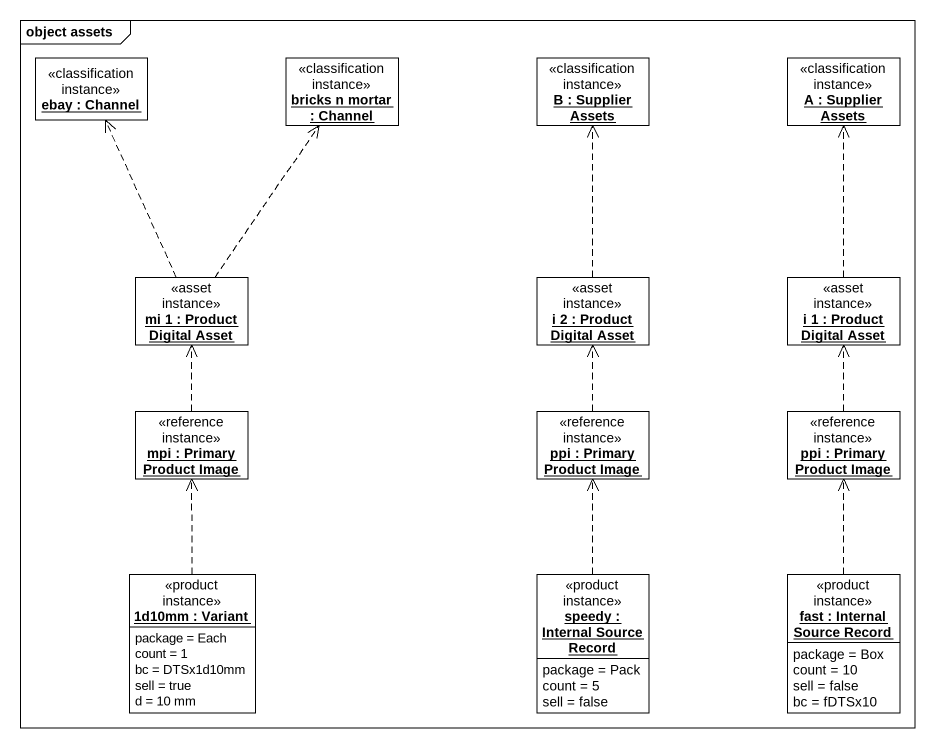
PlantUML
@startuml
mainframe object assets
hide circle
hide empty members
object "ebay : Channel" as ebay <<classification instance>>
object "bricks n mortar : Channel" as bricks_n_mortar <<classification instance>>
object "B : Supplier Assets" as B <<classification instance>>
object "A : Supplier Assets" as A <<classification instance>>
object "mi 1 : Product Digital Asset" as mi_1 <<asset instance>>
object "i 2 : Product Digital Asset" as i_2 <<asset instance>>
object "i 1 : Product Digital Asset" as i_1 <<asset instance>>
object "mpi : Primary Product Image" as mpi <<reference instance>>
object "ppi : Primary Product Image" as ppi <<reference instance>>
object "ppi : Primary Product Image" as ppi_2 <<reference instance>>
object "1d10mm : Variant" as o1d10mm <<product instance>> {
  package = Each
  count = 1
  bc = DTSx1d10mm
  sell = true
  d = 10 mm
}
object "speedy : Internal Source Record" as speedy <<product instance>> {
  package = Pack
  count = 5
  sell = false
}
object "fast : Internal Source Record" as fast <<product instance>> {
  package = Box
  count = 10
  sell = false
  bc = fDTSx10
}
mi_1 .up.> ebay
mi_1 .up.> bricks_n_mortar
i_2 .up.> B
i_1 .up.> A
mpi .up.> mi_1
ppi .up.> i_2
ppi_2 .up.> i_1
o1d10mm .up.> mpi
speedy .up.> ppi
fast .up.> ppi_2
@enduml
